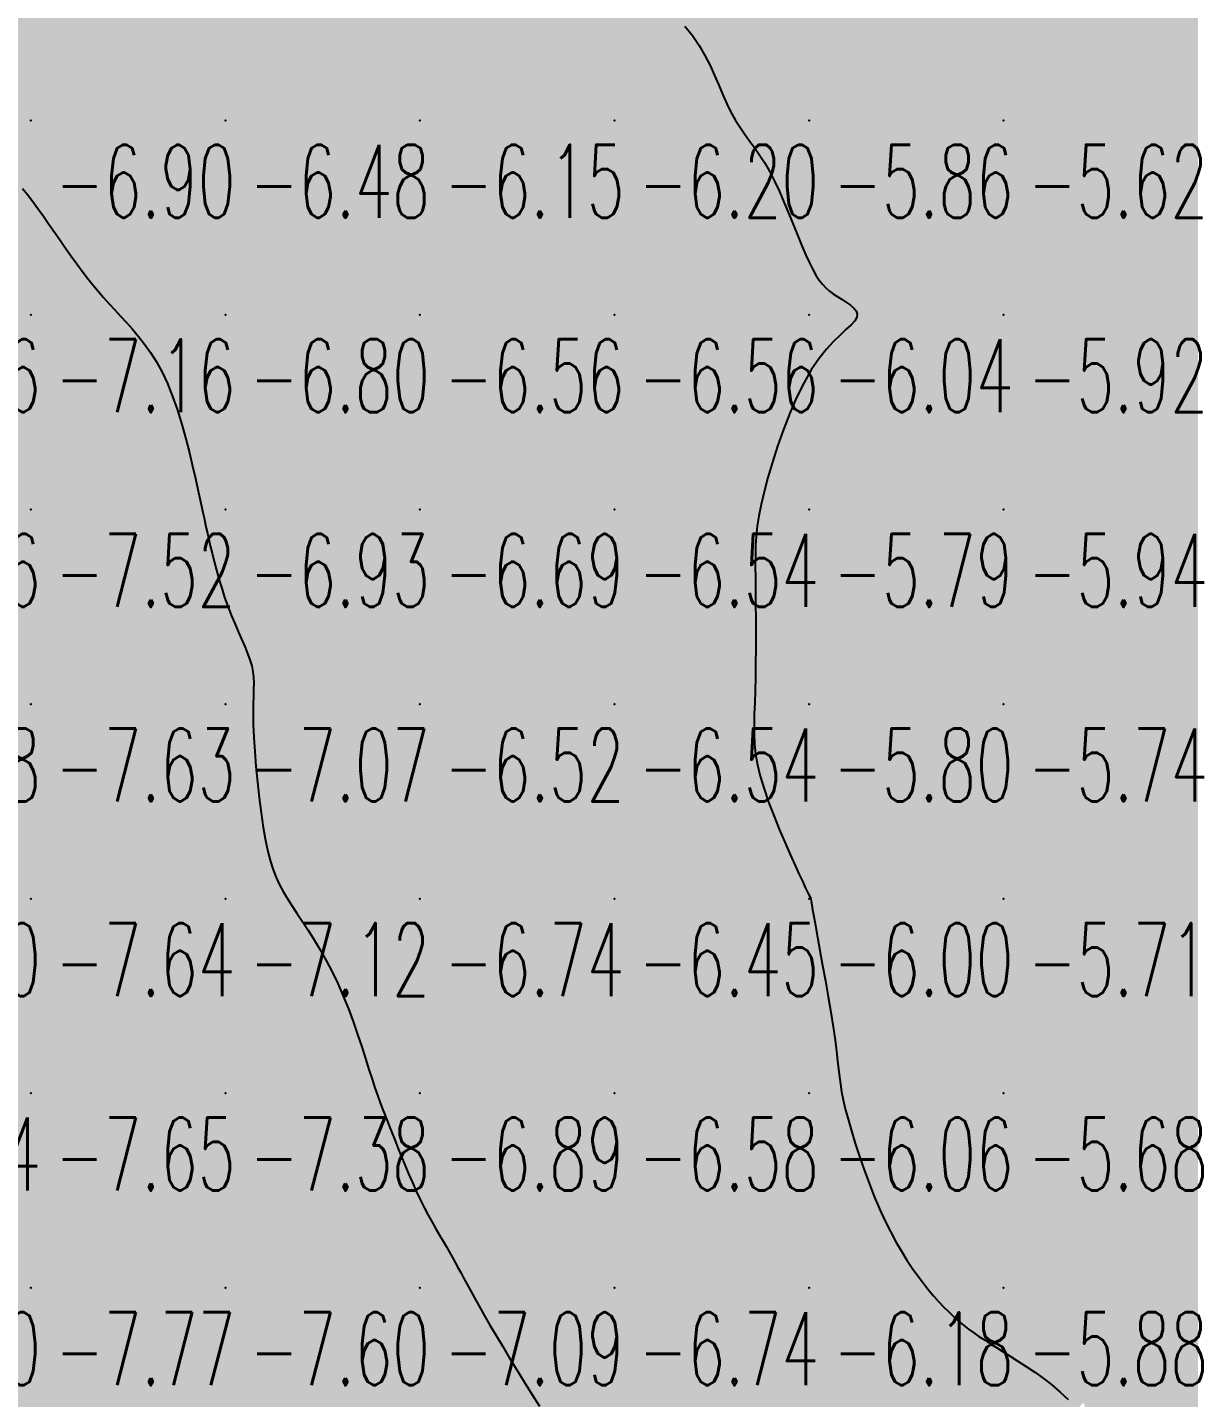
# Model space of a CAD drawing. Header units: millimetres. Extents: x 88261 to 90953, y 390274 to 392322.
# Drawn here: x 90190.1 to 90250.1, y 391121.6 to 391192 of the extents above; entities that cross this region are included whole.
import ezdxf
from ezdxf.enums import TextEntityAlignment as Align

# ---------------------------------------------------------------- set-up
doc = ezdxf.new("R2010")
doc.units = ezdxf.units.MM
doc.header["$LTSCALE"] = 25
for name, color, linetype in [('CN_03_00', 7, 'Continuous'), ('COTEAlt', 7, 'Continuous'), ('TN_COLORIAGE', 7, 'Continuous')]:
    doc.layers.add(name, color=color, linetype=linetype)
doc.styles.add('Simplex 1.0', font='Simplex.shx', dxfattribs={"width": 0.99, "height": 2.5})
doc.styles.get("Standard").update_dxf_attribs({"font": 'times.ttf'})

# ---------------------------------------------------------------- blocks, each defined once
blk = doc.blocks.new('COTE')
at = {"color": 0}
blk.add_point((0, 0), dxfattribs=at)
at = {"layer": 'COTEAlt'}
blk.add_attdef('ALT', text='', height=3.75, dxfattribs=at).set_placement((1.25, -1.25), align=Align.TOP_LEFT)

msp = doc.modelspace()

# ---------------------------------------------------------------- linework, layer by layer
at = {"layer": 'CN_03_00', "flags": 128}
for points, elevation in [([(90223.87, 391192.085), (90224.259, 391191.599), (90224.6, 391191.095), (90224.897, 391190.58), (90225.16, 391190.061), (90225.396, 391189.546), (90225.612, 391189.041), (90225.818, 391188.554), (90226.022, 391188.092), (90226.231, 391187.663), (90226.452, 391187.27), (90226.684, 391186.905), (90226.926, 391186.555), (90227.175, 391186.21), (90227.431, 391185.856), (90227.69, 391185.481), (90227.951, 391185.075), (90228.212, 391184.624), (90228.47, 391184.121), (90228.726, 391183.578), (90228.975, 391183.009), (90229.218, 391182.43), (90229.452, 391181.856), (90229.675, 391181.303), (90229.886, 391180.785), (90230.083, 391180.319), (90230.266, 391179.916), (90230.438, 391179.572), (90230.604, 391179.279), (90230.768, 391179.03), (90230.935, 391178.817), (90231.11, 391178.632), (90231.298, 391178.467), (90231.503, 391178.315), (90231.726, 391178.169), (90231.957, 391178.027), (90232.182, 391177.885), (90232.385, 391177.742), (90232.554, 391177.596), (90232.674, 391177.445), (90232.731, 391177.287), (90232.71, 391177.12), (90232.603, 391176.94), (90232.417, 391176.737), (90232.165, 391176.501), (90231.859, 391176.219), (90231.513, 391175.881), (90231.139, 391175.474), (90230.75, 391174.989), (90230.359, 391174.413), (90229.976, 391173.741), (90229.608, 391172.991), (90229.259, 391172.185), (90228.932, 391171.348), (90228.633, 391170.503), (90228.364, 391169.673), (90228.13, 391168.883), (90227.936, 391168.154), (90227.784, 391167.504), (90227.669, 391166.921), (90227.588, 391166.384), (90227.534, 391165.875), (90227.503, 391165.374), (90227.488, 391164.861), (90227.486, 391164.318), (90227.489, 391163.725), (90227.495, 391163.068), (90227.501, 391162.358), (90227.505, 391161.612), (90227.508, 391160.847), (90227.508, 391160.079), (90227.503, 391159.326), (90227.493, 391158.604), (90227.477, 391157.93), (90227.455, 391157.315), (90227.433, 391156.749), (90227.42, 391156.218), (90227.422, 391155.705), (90227.447, 391155.195), (90227.504, 391154.674), (90227.6, 391154.125), (90227.742, 391153.533), (90227.935, 391152.889), (90228.171, 391152.208), (90228.435, 391151.509), (90228.715, 391150.814), (90229, 391150.143), (90229.275, 391149.516), (90229.529, 391148.954), (90229.748, 391148.478), (90229.924, 391148.102), (90230.058, 391147.818), (90230.157, 391147.614), (90230.226, 391147.476), (90230.271, 391147.39), (90230.297, 391147.343), (90230.31, 391147.322), (90230.317, 391147.313), (90230.321, 391147.303), (90230.327, 391147.276), (90230.339, 391147.216), (90230.358, 391147.107), (90230.389, 391146.932), (90230.434, 391146.676), (90230.497, 391146.322), (90230.581, 391145.855), (90230.687, 391145.265), (90230.811, 391144.575), (90230.947, 391143.815), (90231.089, 391143.012), (90231.229, 391142.198), (90231.363, 391141.402), (90231.483, 391140.652), (90231.584, 391139.979), (90231.661, 391139.403), (90231.72, 391138.911), (90231.768, 391138.479), (90231.814, 391138.085), (90231.863, 391137.707), (90231.924, 391137.322), (90232.005, 391136.907), (90232.113, 391136.439), (90232.253, 391135.903), (90232.424, 391135.306), (90232.622, 391134.665), (90232.842, 391133.993), (90233.082, 391133.305), (90233.336, 391132.617), (90233.602, 391131.943), (90233.875, 391131.299), (90234.152, 391130.695), (90234.432, 391130.133), (90234.713, 391129.611), (90234.994, 391129.125), (90235.276, 391128.672), (90235.556, 391128.252), (90235.833, 391127.86), (90236.107, 391127.495), (90236.378, 391127.154), (90236.644, 391126.836), (90236.907, 391126.538), (90237.168, 391126.261), (90237.427, 391126.002), (90237.684, 391125.761), (90237.94, 391125.535), (90238.196, 391125.323), (90238.453, 391125.124), (90238.714, 391124.934), (90238.983, 391124.748), (90239.264, 391124.562), (90239.562, 391124.371), (90239.879, 391124.172), (90240.22, 391123.96), (90240.59, 391123.73), (90240.989, 391123.479), (90241.412, 391123.205), (90241.848, 391122.91), (90242.291, 391122.592), (90242.729, 391122.252), (90243.156, 391121.889), (90243.561, 391121.503)], -6), ([(90189.824, 391183.747), (90190.078, 391183.425), (90190.341, 391183.079), (90190.611, 391182.708), (90190.889, 391182.317), (90191.172, 391181.911), (90191.458, 391181.496), (90191.746, 391181.079), (90192.035, 391180.664), (90192.322, 391180.257), (90192.605, 391179.865), (90192.885, 391179.492), (90193.161, 391179.137), (90193.436, 391178.794), (90193.712, 391178.463), (90193.989, 391178.138), (90194.271, 391177.818), (90194.559, 391177.498), (90194.854, 391177.175), (90195.158, 391176.845), (90195.468, 391176.502), (90195.781, 391176.137), (90196.094, 391175.742), (90196.402, 391175.31), (90196.704, 391174.832), (90196.995, 391174.301), (90197.272, 391173.71), (90197.533, 391173.054), (90197.776, 391172.349), (90198.001, 391171.618), (90198.207, 391170.88), (90198.393, 391170.156), (90198.559, 391169.466), (90198.705, 391168.833), (90198.828, 391168.275), (90198.931, 391167.809), (90199.016, 391167.421), (90199.087, 391167.094), (90199.149, 391166.809), (90199.206, 391166.547), (90199.263, 391166.291), (90199.324, 391166.023), (90199.392, 391165.723), (90199.472, 391165.378), (90199.565, 391164.992), (90199.67, 391164.572), (90199.786, 391164.128), (90199.915, 391163.667), (90200.056, 391163.198), (90200.208, 391162.728), (90200.372, 391162.266), (90200.546, 391161.819), (90200.727, 391161.389), (90200.907, 391160.976), (90201.081, 391160.581), (90201.243, 391160.205), (90201.388, 391159.85), (90201.51, 391159.514), (90201.602, 391159.2), (90201.662, 391158.905), (90201.693, 391158.617), (90201.703, 391158.32), (90201.699, 391158.001), (90201.688, 391157.644), (90201.676, 391157.234), (90201.671, 391156.755), (90201.679, 391156.194), (90201.706, 391155.541), (90201.752, 391154.814), (90201.814, 391154.037), (90201.89, 391153.234), (90201.98, 391152.429), (90202.08, 391151.645), (90202.19, 391150.908), (90202.307, 391150.24), (90202.429, 391149.659), (90202.56, 391149.156), (90202.702, 391148.716), (90202.856, 391148.322), (90203.027, 391147.959), (90203.216, 391147.611), (90203.427, 391147.263), (90203.661, 391146.899), (90203.921, 391146.505), (90204.201, 391146.079), (90204.498, 391145.622), (90204.804, 391145.134), (90205.116, 391144.615), (90205.427, 391144.066), (90205.733, 391143.486), (90206.027, 391142.876), (90206.305, 391142.238), (90206.567, 391141.583), (90206.813, 391140.922), (90207.042, 391140.268), (90207.253, 391139.633), (90207.449, 391139.03), (90207.627, 391138.47), (90207.789, 391137.966), (90207.934, 391137.526), (90208.067, 391137.141), (90208.19, 391136.797), (90208.308, 391136.48), (90208.425, 391136.179), (90208.544, 391135.877), (90208.67, 391135.564), (90208.806, 391135.224), (90208.955, 391134.849), (90209.117, 391134.441), (90209.29, 391134.011), (90209.472, 391133.564), (90209.662, 391133.109), (90209.858, 391132.654), (90210.058, 391132.208), (90210.262, 391131.776), (90210.466, 391131.367), (90210.67, 391130.98), (90210.871, 391130.615), (90211.068, 391130.269), (90211.259, 391129.943), (90211.441, 391129.635), (90211.614, 391129.344), (90211.775, 391129.068), (90211.923, 391128.806), (90212.064, 391128.552), (90212.202, 391128.296), (90212.343, 391128.031), (90212.492, 391127.749), (90212.656, 391127.443), (90212.84, 391127.105), (90213.049, 391126.726), (90213.287, 391126.302), (90213.555, 391125.834), (90213.847, 391125.329), (90214.163, 391124.79), (90214.5, 391124.223), (90214.855, 391123.634), (90215.225, 391123.027), (90215.607, 391122.406), (90216, 391121.779), (90216.395, 391121.154)], -7)]:
    msp.add_lwpolyline(points, dxfattribs=dict(at, elevation=elevation))
at = {"layer": 'TN_COLORIAGE', "color": 151}
for points in [[(90187.266, 391194.257, -6.896), (90186.952, 391187.239, -6.896), (90190.249, 391197.239, -6.896), (90190.249, 391187.239, -6.896)], [(90190.249, 391187.239, -6.329), (90200.249, 391187.239, -6.329), (90200.249, 391197.239, -6.329)], [(90190.249, 391197.239, -6.329), (90190.249, 391187.239, -6.329), (90200.249, 391197.239, -6.329)], [(90200.249, 391187.239, -6.132), (90210.249, 391187.239, -6.132), (90210.249, 391197.239, -6.132)], [(90200.249, 391197.239, -6.132), (90200.249, 391187.239, -6.132), (90210.249, 391197.239, -6.132)], [(90210.249, 391187.239, -6), (90217.685, 391194.676, -6), (90210.249, 391197.239, -6), (90217.445, 391197.239, -6)], [(90220.249, 391187.239, -6), (90220.249, 391195.174, -6), (90210.249, 391187.239, -6), (90217.685, 391194.676, -6)], [(90224.805, 391191.795, -6.198), (90220.249, 391195.174, -6.198), (90220.249, 391187.239, -6.198)], [(90224.805, 391191.795, -6.198), (90226.087, 391187.239, -6.198), (90220.249, 391187.239, -6.198)], [(90186.952, 391187.239, -6.896), (90188.391, 391185.381, -6.896), (90190.249, 391187.239, -6.896)], [(90190.249, 391183.361, -6.896), (90188.391, 391185.381, -6.896), (90190.249, 391187.239, -6.896)], [(90190.249, 391183.361, -6.481), (90192.657, 391179.648, -6.481), (90190.249, 391187.239, -6.481), (90200.249, 391187.239, -6.481)], [(90194.754, 391177.239, -6.481), (90192.657, 391179.648, -6.481), (90200.249, 391177.239, -6.481), (90200.249, 391187.239, -6.481)], [(90200.249, 391177.239, -6.149), (90210.249, 391177.239, -6.149), (90210.249, 391187.239, -6.149)], [(90200.249, 391187.239, -6.149), (90200.249, 391177.239, -6.149), (90210.249, 391187.239, -6.149)], [(90210.249, 391177.239, -6.198), (90220.249, 391177.239, -6.198), (90220.249, 391187.239, -6.198)], [(90210.249, 391187.239, -6.198), (90210.249, 391177.239, -6.198), (90220.249, 391187.239, -6.198)], [(90220.249, 391177.239, -6), (90228.234, 391185.224, -6), (90220.249, 391187.239, -6), (90226.087, 391187.239, -6)], [(90220.249, 391177.239, -6), (90228.234, 391185.224, -6), (90230.249, 391177.239, -6), (90230.249, 391179.608, -6)], [(90231.27, 391178.261, -6.044), (90230.249, 391179.608, -6.044), (90230.249, 391177.239, -6.044)], [(90231.27, 391178.261, -6.044), (90233.686, 391177.239, -6.044), (90230.249, 391177.239, -6.044)], [(90194.754, 391177.239, -6.799), (90197.454, 391174.445, -6.799), (90200.249, 391177.239, -6.799)], [(90199.064, 391167.239, -6.799), (90197.454, 391174.445, -6.799), (90200.249, 391167.239, -6.799), (90200.249, 391177.239, -6.799)], [(90200.249, 391167.239, -6.556), (90210.249, 391167.239, -6.556), (90210.249, 391177.239, -6.556)], [(90200.249, 391177.239, -6.556), (90200.249, 391167.239, -6.556), (90210.249, 391177.239, -6.556)], [(90210.249, 391167.239, -6.559), (90220.249, 391167.239, -6.559), (90220.249, 391177.239, -6.559)], [(90210.249, 391177.239, -6.559), (90210.249, 391167.239, -6.559), (90220.249, 391177.239, -6.559)], [(90220.249, 391167.239, -6), (90227.473, 391167.239, -6), (90230.249, 391177.239, -6), (90230.249, 391175.5, -6)], [(90220.249, 391177.239, -6.044), (90220.249, 391167.239, -6.044), (90230.249, 391177.239, -6.044)], [(90230.249, 391175.5, -6.044), (90233.686, 391177.239, -6.044), (90230.249, 391177.239, -6.044)], [(90199.064, 391167.239, -6.93), (90199.26, 391166.251, -6.93), (90200.249, 391167.239, -6.93)], [(90200.249, 391162.095, -6.93), (90199.26, 391166.251, -6.93), (90200.249, 391167.239, -6.93)], [(90200.249, 391162.095, -6.686), (90201.975, 391158.966, -6.686), (90200.249, 391167.239, -6.686), (90210.249, 391167.239, -6.686)], [(90201.975, 391158.966, -6.525), (90201.463, 391157.239, -6.525), (90210.249, 391167.239, -6.525), (90210.249, 391157.239, -6.525)], [(90210.249, 391157.239, -6.541), (90220.249, 391157.239, -6.541), (90220.249, 391167.239, -6.541)], [(90210.249, 391167.239, -6.541), (90210.249, 391157.239, -6.541), (90220.249, 391167.239, -6.541)], [(90220.249, 391157.239, -6), (90227.477, 391164.468, -6), (90220.249, 391167.239, -6), (90227.473, 391167.239, -6)], [(90227.477, 391164.468, -6.542), (90227.556, 391157.239, -6.542), (90220.249, 391157.239, -6.542)], [(90201.463, 391157.239, -6.525), (90202.25, 391149.24, -6.525), (90210.249, 391157.239, -6.525)], [(90203.378, 391147.239, -6.525), (90202.25, 391149.24, -6.525), (90210.249, 391147.239, -6.525), (90210.249, 391157.239, -6.525)], [(90210.249, 391147.239, -6.542), (90220.249, 391147.239, -6.542), (90220.249, 391157.239, -6.542)], [(90210.249, 391157.239, -6.542), (90210.249, 391147.239, -6.542), (90220.249, 391157.239, -6.542)], [(90220.249, 391157.239, -6), (90227.556, 391157.239, -6), (90220.249, 391147.239, -6), (90227.162, 391154.152, -6)], [(90220.249, 391147.239, -6), (90227.162, 391154.152, -6), (90230.249, 391147.239, -6), (90230.249, 391147.348, -6)], [(90203.378, 391147.239, -6.739), (90206.204, 391143.194, -6.739), (90210.249, 391147.239, -6.739)], [(90207.969, 391137.239, -6.739), (90206.204, 391143.194, -6.739), (90210.249, 391137.239, -6.739), (90210.249, 391147.239, -6.739)], [(90210.249, 391137.239, -6.447), (90220.249, 391137.239, -6.447), (90220.249, 391147.239, -6.447)], [(90210.249, 391147.239, -6.447), (90210.249, 391137.239, -6.447), (90220.249, 391147.239, -6.447)], [(90220.249, 391137.239, -6.002), (90230.249, 391137.239, -6.002), (90230.249, 391147.239, -6.002)], [(90220.249, 391147.239, -6.002), (90220.249, 391137.239, -6.002), (90230.249, 391147.239, -6.002)], [(90230.332, 391147.323, -6.002), (90230.249, 391147.348, -6.002), (90230.249, 391147.239, -6.002)], [(90230.323, 391147.239, -6.002), (90230.332, 391147.323, -6.002), (90230.249, 391147.239, -6.002)], [(90230.249, 391137.239, -6), (90231.858, 391138.849, -6), (90230.249, 391147.239, -6), (90230.323, 391147.239, -6)], [(90231.746, 391137.239, -6.056), (90231.858, 391138.849, -6.056), (90230.249, 391137.239, -6.056)], [(90207.969, 391137.239, -6.887), (90208.655, 391135.645, -6.887), (90210.249, 391137.239, -6.887)], [(90210.249, 391131.525, -6.887), (90208.655, 391135.645, -6.887), (90210.249, 391137.239, -6.887)], [(90210.249, 391131.525, -6.576), (90211.921, 391128.911, -6.576), (90210.249, 391137.239, -6.576), (90220.249, 391137.239, -6.576)], [(90212.718, 391127.239, -6.576), (90211.921, 391128.911, -6.576), (90220.249, 391127.239, -6.576), (90220.249, 391137.239, -6.576)], [(90220.249, 391127.239, -6.056), (90230.249, 391127.239, -6.056), (90230.249, 391137.239, -6.056)], [(90220.249, 391137.239, -6.056), (90220.249, 391127.239, -6.056), (90230.249, 391137.239, -6.056)], [(90230.249, 391127.239, -6), (90233.838, 391130.828, -6), (90230.249, 391137.239, -6), (90231.746, 391137.239, -6)], [(90233.838, 391130.828, -6.179), (90236.153, 391127.239, -6.179), (90230.249, 391127.239, -6.179)], [(90212.718, 391127.239, -6.741), (90215.499, 391122.49, -6.741), (90220.249, 391127.239, -6.741)], [(90218.93, 391117.239, -6.741), (90215.499, 391122.49, -6.741), (90220.249, 391117.239, -6.741), (90220.249, 391127.239, -6.741)], [(90220.249, 391117.239, -6.179), (90230.249, 391117.239, -6.179), (90230.249, 391127.239, -6.179)], [(90220.249, 391127.239, -6.179), (90220.249, 391117.239, -6.179), (90230.249, 391127.239, -6.179)], [(90230.249, 391117.239, -6), (90238.194, 391125.184, -6), (90230.249, 391127.239, -6), (90236.153, 391127.239, -6)], [(90230.249, 391117.239, -6), (90238.194, 391125.184, -6), (90240.249, 391117.239, -6), (90240.249, 391123.963, -6)], [(90244.35, 391121.341, -6.255), (90240.249, 391123.963, -6.255), (90240.249, 391117.239, -6.255)]]:
    msp.add_solid(points, dxfattribs=at)
at = {"layer": 'TN_COLORIAGE', "color": 141}
for points in [[(90220.249, 391195.174, -5.764), (90224.805, 391191.795, -5.764), (90220.249, 391197.239, -5.764), (90230.249, 391197.239, -5.764)], [(90226.087, 391187.239, -5.764), (90224.805, 391191.795, -5.764), (90230.249, 391187.239, -5.764), (90230.249, 391197.239, -5.764)], [(90230.249, 391187.239, -5.45), (90240.249, 391187.239, -5.45), (90240.249, 391197.239, -5.45)], [(90230.249, 391197.239, -5.45), (90230.249, 391187.239, -5.45), (90240.249, 391197.239, -5.45)], [(90240.249, 391187.239, -5), (90249.342, 391196.333, -5), (90240.249, 391197.239, -5), (90249.05, 391197.239, -5)], [(90240.249, 391187.239, -5), (90249.342, 391196.333, -5), (90250.249, 391187.239, -5), (90250.249, 391194.611, -5)], [(90226.087, 391187.239, -5.859), (90228.234, 391185.224, -5.859), (90230.249, 391187.239, -5.859)], [(90230.249, 391179.608, -5.859), (90228.234, 391185.224, -5.859), (90230.249, 391187.239, -5.859)], [(90230.249, 391179.608, -5.615), (90231.27, 391178.261, -5.615), (90230.249, 391187.239, -5.615), (90240.249, 391187.239, -5.615)], [(90233.686, 391177.239, -5.615), (90231.27, 391178.261, -5.615), (90240.249, 391177.239, -5.615), (90240.249, 391187.239, -5.615)], [(90240.249, 391177.239, -5.172), (90250.249, 391177.239, -5.172), (90250.249, 391187.239, -5.172)], [(90240.249, 391187.239, -5.172), (90240.249, 391177.239, -5.172), (90250.249, 391187.239, -5.172)], [(90230.249, 391167.239, -5.916), (90240.249, 391167.239, -5.916), (90240.249, 391177.239, -5.916)], [(90233.686, 391177.239, -5.792), (90230.249, 391175.5, -5.792), (90240.249, 391177.239, -5.792), (90230.249, 391167.239, -5.792)], [(90240.249, 391167.239, -5.457), (90250.249, 391167.239, -5.457), (90250.249, 391177.239, -5.457)], [(90240.249, 391177.239, -5.457), (90240.249, 391167.239, -5.457), (90250.249, 391177.239, -5.457)], [(90230.249, 391175.5, -5.792), (90227.473, 391167.239, -5.792), (90230.249, 391167.239, -5.792)], [(90227.473, 391167.239, -5.792), (90227.477, 391164.468, -5.792), (90230.249, 391167.239, -5.792)], [(90227.556, 391157.239, -5.792), (90227.477, 391164.468, -5.792), (90230.249, 391157.239, -5.792), (90230.249, 391167.239, -5.792)], [(90230.249, 391157.239, -5.939), (90240.249, 391157.239, -5.939), (90240.249, 391167.239, -5.939)], [(90230.249, 391167.239, -5.939), (90230.249, 391157.239, -5.939), (90240.249, 391167.239, -5.939)], [(90240.249, 391157.239, -5.514), (90250.249, 391157.239, -5.514), (90250.249, 391167.239, -5.514)], [(90240.249, 391167.239, -5.514), (90240.249, 391157.239, -5.514), (90250.249, 391167.239, -5.514)], [(90230.249, 391147.348, -5.8), (90227.162, 391154.152, -5.8), (90230.249, 391157.239, -5.8)], [(90227.162, 391154.152, -5.8), (90227.556, 391157.239, -5.8), (90230.249, 391157.239, -5.8)], [(90230.249, 391147.348, -5.738), (90230.332, 391147.323, -5.738), (90230.249, 391157.239, -5.738), (90240.249, 391157.239, -5.738)], [(90230.332, 391147.323, -5.707), (90230.323, 391147.239, -5.707), (90240.249, 391157.239, -5.707), (90240.249, 391147.239, -5.707)], [(90240.249, 391147.239, -5.672), (90250.249, 391147.239, -5.672), (90250.249, 391157.239, -5.672)], [(90240.249, 391157.239, -5.672), (90240.249, 391147.239, -5.672), (90250.249, 391157.239, -5.672)], [(90230.323, 391147.239, -5.707), (90231.858, 391138.849, -5.707), (90240.249, 391147.239, -5.707)], [(90231.858, 391138.849, -5.68), (90231.746, 391137.239, -5.68), (90240.249, 391147.239, -5.68), (90240.249, 391137.239, -5.68)], [(90240.249, 391137.239, -5.639), (90250.249, 391137.239, -5.639), (90250.249, 391147.239, -5.639)], [(90240.249, 391147.239, -5.639), (90240.249, 391137.239, -5.639), (90250.249, 391147.239, -5.639)], [(90231.746, 391137.239, -5.68), (90233.838, 391130.828, -5.68), (90240.249, 391137.239, -5.68)], [(90236.153, 391127.239, -5.68), (90233.838, 391130.828, -5.68), (90240.249, 391127.239, -5.68), (90240.249, 391137.239, -5.68)], [(90240.249, 391127.239, -5.541), (90250.249, 391127.239, -5.541), (90250.249, 391137.239, -5.541)], [(90240.249, 391137.239, -5.541), (90240.249, 391127.239, -5.541), (90250.249, 391137.239, -5.541)], [(90236.153, 391127.239, -5.876), (90238.194, 391125.184, -5.876), (90240.249, 391127.239, -5.876)], [(90240.249, 391123.963, -5.876), (90238.194, 391125.184, -5.876), (90240.249, 391127.239, -5.876)], [(90240.249, 391123.963, -5.634), (90244.35, 391121.341, -5.634), (90240.249, 391127.239, -5.634), (90250.249, 391127.239, -5.634)], [(90245.969, 391117.239, -5.634), (90244.35, 391121.341, -5.634), (90250.249, 391117.239, -5.634), (90250.249, 391127.239, -5.634)]]:
    msp.add_solid(points, dxfattribs=at)
at = {"layer": 'TN_COLORIAGE', "color": 161}
for points in [[(90180.249, 391177.239, -7), (90188.391, 391185.381, -7), (90190.249, 391177.239, -7), (90190.249, 391183.361, -7)], [(90192.657, 391179.648, -7.165), (90190.249, 391183.361, -7.165), (90190.249, 391177.239, -7.165)], [(90192.657, 391179.648, -7.165), (90194.754, 391177.239, -7.165), (90190.249, 391177.239, -7.165)], [(90180.249, 391167.239, -7.165), (90190.249, 391167.239, -7.165), (90190.249, 391177.239, -7.165)], [(90180.249, 391177.239, -7.165), (90180.249, 391167.239, -7.165), (90190.249, 391177.239, -7.165)], [(90190.249, 391167.239, -7), (90197.454, 391174.445, -7), (90190.249, 391177.239, -7), (90194.754, 391177.239, -7)], [(90197.454, 391174.445, -7.517), (90199.064, 391167.239, -7.517), (90190.249, 391167.239, -7.517)], [(90180.249, 391157.239, -7.517), (90190.249, 391157.239, -7.517), (90190.249, 391167.239, -7.517)], [(90180.249, 391167.239, -7.517), (90180.249, 391157.239, -7.517), (90190.249, 391167.239, -7.517)], [(90190.249, 391157.239, -7), (90199.26, 391166.251, -7), (90190.249, 391167.239, -7), (90199.064, 391167.239, -7)], [(90190.249, 391157.239, -7), (90199.26, 391166.251, -7), (90200.249, 391157.239, -7), (90200.249, 391162.095, -7)], [(90201.975, 391158.966, -7.066), (90200.249, 391162.095, -7.066), (90200.249, 391157.239, -7.066)], [(90201.463, 391157.239, -7.066), (90201.975, 391158.966, -7.066), (90200.249, 391157.239, -7.066)], [(90180.249, 391147.239, -7.634), (90190.249, 391147.239, -7.634), (90190.249, 391157.239, -7.634)], [(90180.249, 391157.239, -7.634), (90180.249, 391147.239, -7.634), (90190.249, 391157.239, -7.634)], [(90190.249, 391147.239, -7.066), (90200.249, 391147.239, -7.066), (90200.249, 391157.239, -7.066)], [(90190.249, 391157.239, -7.066), (90190.249, 391147.239, -7.066), (90200.249, 391157.239, -7.066)], [(90200.249, 391147.239, -7), (90202.25, 391149.24, -7), (90200.249, 391157.239, -7), (90201.463, 391157.239, -7)], [(90202.25, 391149.24, -7.119), (90203.378, 391147.239, -7.119), (90200.249, 391147.239, -7.119)], [(90180.249, 391137.239, -7.639), (90190.249, 391137.239, -7.639), (90190.249, 391147.239, -7.639)], [(90180.249, 391147.239, -7.639), (90180.249, 391137.239, -7.639), (90190.249, 391147.239, -7.639)], [(90190.249, 391137.239, -7.119), (90200.249, 391137.239, -7.119), (90200.249, 391147.239, -7.119)], [(90190.249, 391147.239, -7.119), (90190.249, 391137.239, -7.119), (90200.249, 391147.239, -7.119)], [(90200.249, 391137.239, -7), (90206.204, 391143.194, -7), (90200.249, 391147.239, -7), (90203.378, 391147.239, -7)], [(90206.204, 391143.194, -7.384), (90207.969, 391137.239, -7.384), (90200.249, 391137.239, -7.384)], [(90180.249, 391127.239, -7.653), (90190.249, 391127.239, -7.653), (90190.249, 391137.239, -7.653)], [(90180.249, 391137.239, -7.653), (90180.249, 391127.239, -7.653), (90190.249, 391137.239, -7.653)], [(90190.249, 391127.239, -7.384), (90200.249, 391127.239, -7.384), (90200.249, 391137.239, -7.384)], [(90190.249, 391137.239, -7.384), (90190.249, 391127.239, -7.384), (90200.249, 391137.239, -7.384)], [(90200.249, 391127.239, -7), (90208.655, 391135.645, -7), (90200.249, 391137.239, -7), (90207.969, 391137.239, -7)], [(90200.249, 391127.239, -7), (90208.655, 391135.645, -7), (90210.249, 391127.239, -7), (90210.249, 391131.525, -7)], [(90211.921, 391128.911, -7.085), (90210.249, 391131.525, -7.085), (90210.249, 391127.239, -7.085)], [(90211.921, 391128.911, -7.085), (90212.718, 391127.239, -7.085), (90210.249, 391127.239, -7.085)], [(90180.249, 391123.943, -7.774), (90184.872, 391121.863, -7.774), (90180.249, 391127.239, -7.774), (90190.249, 391127.239, -7.774)], [(90186.621, 391117.239, -7.774), (90184.872, 391121.863, -7.774), (90190.249, 391117.239, -7.774), (90190.249, 391127.239, -7.774)], [(90190.249, 391117.239, -7.598), (90200.249, 391117.239, -7.598), (90200.249, 391127.239, -7.598)], [(90190.249, 391127.239, -7.598), (90190.249, 391117.239, -7.598), (90200.249, 391127.239, -7.598)], [(90200.249, 391117.239, -7.085), (90210.249, 391117.239, -7.085), (90210.249, 391127.239, -7.085)], [(90200.249, 391127.239, -7.085), (90200.249, 391117.239, -7.085), (90210.249, 391127.239, -7.085)], [(90210.249, 391117.239, -7), (90215.499, 391122.49, -7), (90210.249, 391127.239, -7), (90212.718, 391127.239, -7)], [(90215.499, 391122.49, -7.287), (90218.93, 391117.239, -7.287), (90210.249, 391117.239, -7.287)]]:
    msp.add_solid(points, dxfattribs=at)

# ---------------------------------------------------------------- block references
at = {"layer": 'COTEAlt'}
ref = msp.add_blockref('COTE', (90190.249, 391187.239), dxfattribs=at)
ref.add_attrib('ALT', '-6.90', dxfattribs={"height": 3.75, "style": 'Simplex 1.0', "width": 0.6}).set_placement((90191.499, 391185.989), align=Align.TOP_LEFT)
ref = msp.add_blockref('COTE', (90200.249, 391187.239), dxfattribs=at)
ref.add_attrib('ALT', '-6.48', dxfattribs={"height": 3.75, "style": 'Simplex 1.0', "width": 0.6}).set_placement((90201.499, 391185.989), align=Align.TOP_LEFT)
ref = msp.add_blockref('COTE', (90210.249, 391187.239), dxfattribs=at)
ref.add_attrib('ALT', '-6.15', dxfattribs={"height": 3.75, "style": 'Simplex 1.0', "width": 0.6}).set_placement((90211.499, 391185.989), align=Align.TOP_LEFT)
ref = msp.add_blockref('COTE', (90220.249, 391187.239), dxfattribs=at)
ref.add_attrib('ALT', '-6.20', dxfattribs={"height": 3.75, "style": 'Simplex 1.0', "width": 0.6}).set_placement((90221.499, 391185.989), align=Align.TOP_LEFT)
ref = msp.add_blockref('COTE', (90230.249, 391187.239), dxfattribs=at)
ref.add_attrib('ALT', '-5.86', dxfattribs={"height": 3.75, "style": 'Simplex 1.0', "width": 0.6}).set_placement((90231.499, 391185.989), align=Align.TOP_LEFT)
ref = msp.add_blockref('COTE', (90240.249, 391187.239), dxfattribs=at)
ref.add_attrib('ALT', '-5.62', dxfattribs={"height": 3.75, "style": 'Simplex 1.0', "width": 0.6}).set_placement((90241.499, 391185.989), align=Align.TOP_LEFT)
ref = msp.add_blockref('COTE', (90180.249, 391177.239), dxfattribs=at)
ref.add_attrib('ALT', '-7.46', dxfattribs={"height": 3.75, "style": 'Simplex 1.0', "width": 0.6}).set_placement((90181.499, 391175.989), align=Align.TOP_LEFT)
ref = msp.add_blockref('COTE', (90190.249, 391177.239), dxfattribs=at)
ref.add_attrib('ALT', '-7.16', dxfattribs={"height": 3.75, "style": 'Simplex 1.0', "width": 0.6}).set_placement((90191.499, 391175.989), align=Align.TOP_LEFT)
ref = msp.add_blockref('COTE', (90200.249, 391177.239), dxfattribs=at)
ref.add_attrib('ALT', '-6.80', dxfattribs={"height": 3.75, "style": 'Simplex 1.0', "width": 0.6}).set_placement((90201.499, 391175.989), align=Align.TOP_LEFT)
ref = msp.add_blockref('COTE', (90210.249, 391177.239), dxfattribs=at)
ref.add_attrib('ALT', '-6.56', dxfattribs={"height": 3.75, "style": 'Simplex 1.0', "width": 0.6}).set_placement((90211.499, 391175.989), align=Align.TOP_LEFT)
ref = msp.add_blockref('COTE', (90220.249, 391177.239), dxfattribs=at)
ref.add_attrib('ALT', '-6.56', dxfattribs={"height": 3.75, "style": 'Simplex 1.0', "width": 0.6}).set_placement((90221.499, 391175.989), align=Align.TOP_LEFT)
ref = msp.add_blockref('COTE', (90230.249, 391177.239), dxfattribs=at)
ref.add_attrib('ALT', '-6.04', dxfattribs={"height": 3.75, "style": 'Simplex 1.0', "width": 0.6}).set_placement((90231.499, 391175.989), align=Align.TOP_LEFT)
ref = msp.add_blockref('COTE', (90240.249, 391177.239), dxfattribs=at)
ref.add_attrib('ALT', '-5.92', dxfattribs={"height": 3.75, "style": 'Simplex 1.0', "width": 0.6}).set_placement((90241.499, 391175.989), align=Align.TOP_LEFT)
ref = msp.add_blockref('COTE', (90180.249, 391167.239), dxfattribs=at)
ref.add_attrib('ALT', '-7.66', dxfattribs={"height": 3.75, "style": 'Simplex 1.0', "width": 0.6}).set_placement((90181.499, 391165.989), align=Align.TOP_LEFT)
ref = msp.add_blockref('COTE', (90190.249, 391167.239), dxfattribs=at)
ref.add_attrib('ALT', '-7.52', dxfattribs={"height": 3.75, "style": 'Simplex 1.0', "width": 0.6}).set_placement((90191.499, 391165.989), align=Align.TOP_LEFT)
ref = msp.add_blockref('COTE', (90200.249, 391167.239), dxfattribs=at)
ref.add_attrib('ALT', '-6.93', dxfattribs={"height": 3.75, "style": 'Simplex 1.0', "width": 0.6}).set_placement((90201.499, 391165.989), align=Align.TOP_LEFT)
ref = msp.add_blockref('COTE', (90210.249, 391167.239), dxfattribs=at)
ref.add_attrib('ALT', '-6.69', dxfattribs={"height": 3.75, "style": 'Simplex 1.0', "width": 0.6}).set_placement((90211.499, 391165.989), align=Align.TOP_LEFT)
ref = msp.add_blockref('COTE', (90220.249, 391167.239), dxfattribs=at)
ref.add_attrib('ALT', '-6.54', dxfattribs={"height": 3.75, "style": 'Simplex 1.0', "width": 0.6}).set_placement((90221.499, 391165.989), align=Align.TOP_LEFT)
ref = msp.add_blockref('COTE', (90230.249, 391167.239), dxfattribs=at)
ref.add_attrib('ALT', '-5.79', dxfattribs={"height": 3.75, "style": 'Simplex 1.0', "width": 0.6}).set_placement((90231.499, 391165.989), align=Align.TOP_LEFT)
ref = msp.add_blockref('COTE', (90240.249, 391167.239), dxfattribs=at)
ref.add_attrib('ALT', '-5.94', dxfattribs={"height": 3.75, "style": 'Simplex 1.0', "width": 0.6}).set_placement((90241.499, 391165.989), align=Align.TOP_LEFT)
ref = msp.add_blockref('COTE', (90180.249, 391157.239), dxfattribs=at)
ref.add_attrib('ALT', '-7.58', dxfattribs={"height": 3.75, "style": 'Simplex 1.0', "width": 0.6}).set_placement((90181.499, 391155.989), align=Align.TOP_LEFT)
ref = msp.add_blockref('COTE', (90190.249, 391157.239), dxfattribs=at)
ref.add_attrib('ALT', '-7.63', dxfattribs={"height": 3.75, "style": 'Simplex 1.0', "width": 0.6}).set_placement((90191.499, 391155.989), align=Align.TOP_LEFT)
ref = msp.add_blockref('COTE', (90200.249, 391157.239), dxfattribs=at)
ref.add_attrib('ALT', '-7.07', dxfattribs={"height": 3.75, "style": 'Simplex 1.0', "width": 0.6}).set_placement((90201.499, 391155.989), align=Align.TOP_LEFT)
ref = msp.add_blockref('COTE', (90210.249, 391157.239), dxfattribs=at)
ref.add_attrib('ALT', '-6.52', dxfattribs={"height": 3.75, "style": 'Simplex 1.0', "width": 0.6}).set_placement((90211.499, 391155.989), align=Align.TOP_LEFT)
ref = msp.add_blockref('COTE', (90220.249, 391157.239), dxfattribs=at)
ref.add_attrib('ALT', '-6.54', dxfattribs={"height": 3.75, "style": 'Simplex 1.0', "width": 0.6}).set_placement((90221.499, 391155.989), align=Align.TOP_LEFT)
ref = msp.add_blockref('COTE', (90230.249, 391157.239), dxfattribs=at)
ref.add_attrib('ALT', '-5.80', dxfattribs={"height": 3.75, "style": 'Simplex 1.0', "width": 0.6}).set_placement((90231.499, 391155.989), align=Align.TOP_LEFT)
ref = msp.add_blockref('COTE', (90240.249, 391157.239), dxfattribs=at)
ref.add_attrib('ALT', '-5.74', dxfattribs={"height": 3.75, "style": 'Simplex 1.0', "width": 0.6}).set_placement((90241.499, 391155.989), align=Align.TOP_LEFT)
ref = msp.add_blockref('COTE', (90180.249, 391147.239), dxfattribs=at)
ref.add_attrib('ALT', '-7.70', dxfattribs={"height": 3.75, "style": 'Simplex 1.0', "width": 0.6}).set_placement((90181.499, 391145.989), align=Align.TOP_LEFT)
ref = msp.add_blockref('COTE', (90190.249, 391147.239), dxfattribs=at)
ref.add_attrib('ALT', '-7.64', dxfattribs={"height": 3.75, "style": 'Simplex 1.0', "width": 0.6}).set_placement((90191.499, 391145.989), align=Align.TOP_LEFT)
ref = msp.add_blockref('COTE', (90200.249, 391147.239), dxfattribs=at)
ref.add_attrib('ALT', '-7.12', dxfattribs={"height": 3.75, "style": 'Simplex 1.0', "width": 0.6}).set_placement((90201.499, 391145.989), align=Align.TOP_LEFT)
ref = msp.add_blockref('COTE', (90210.249, 391147.239), dxfattribs=at)
ref.add_attrib('ALT', '-6.74', dxfattribs={"height": 3.75, "style": 'Simplex 1.0', "width": 0.6}).set_placement((90211.499, 391145.989), align=Align.TOP_LEFT)
ref = msp.add_blockref('COTE', (90220.249, 391147.239), dxfattribs=at)
ref.add_attrib('ALT', '-6.45', dxfattribs={"height": 3.75, "style": 'Simplex 1.0', "width": 0.6}).set_placement((90221.499, 391145.989), align=Align.TOP_LEFT)
ref = msp.add_blockref('COTE', (90230.249, 391147.239), dxfattribs=at)
ref.add_attrib('ALT', '-6.00', dxfattribs={"height": 3.75, "style": 'Simplex 1.0', "width": 0.6}).set_placement((90231.499, 391145.989), align=Align.TOP_LEFT)
ref = msp.add_blockref('COTE', (90240.249, 391147.239), dxfattribs=at)
ref.add_attrib('ALT', '-5.71', dxfattribs={"height": 3.75, "style": 'Simplex 1.0', "width": 0.6}).set_placement((90241.499, 391145.989), align=Align.TOP_LEFT)
ref = msp.add_blockref('COTE', (90180.249, 391137.239), dxfattribs=at)
ref.add_attrib('ALT', '-7.94', dxfattribs={"height": 3.75, "style": 'Simplex 1.0', "width": 0.6}).set_placement((90181.499, 391135.989), align=Align.TOP_LEFT)
ref = msp.add_blockref('COTE', (90190.249, 391137.239), dxfattribs=at)
ref.add_attrib('ALT', '-7.65', dxfattribs={"height": 3.75, "style": 'Simplex 1.0', "width": 0.6}).set_placement((90191.499, 391135.989), align=Align.TOP_LEFT)
ref = msp.add_blockref('COTE', (90200.249, 391137.239), dxfattribs=at)
ref.add_attrib('ALT', '-7.38', dxfattribs={"height": 3.75, "style": 'Simplex 1.0', "width": 0.6}).set_placement((90201.499, 391135.989), align=Align.TOP_LEFT)
ref = msp.add_blockref('COTE', (90210.249, 391137.239), dxfattribs=at)
ref.add_attrib('ALT', '-6.89', dxfattribs={"height": 3.75, "style": 'Simplex 1.0', "width": 0.6}).set_placement((90211.499, 391135.989), align=Align.TOP_LEFT)
ref = msp.add_blockref('COTE', (90220.249, 391137.239), dxfattribs=at)
ref.add_attrib('ALT', '-6.58', dxfattribs={"height": 3.75, "style": 'Simplex 1.0', "width": 0.6}).set_placement((90221.499, 391135.989), align=Align.TOP_LEFT)
ref = msp.add_blockref('COTE', (90230.249, 391137.239), dxfattribs=at)
ref.add_attrib('ALT', '-6.06', dxfattribs={"height": 3.75, "style": 'Simplex 1.0', "width": 0.6}).set_placement((90231.499, 391135.989), align=Align.TOP_LEFT)
ref = msp.add_blockref('COTE', (90240.249, 391137.239), dxfattribs=at)
ref.add_attrib('ALT', '-5.68', dxfattribs={"height": 3.75, "style": 'Simplex 1.0', "width": 0.6}).set_placement((90241.499, 391135.989), align=Align.TOP_LEFT)
ref = msp.add_blockref('COTE', (90180.249, 391127.239), dxfattribs=at)
ref.add_attrib('ALT', '-7.90', dxfattribs={"height": 3.75, "style": 'Simplex 1.0', "width": 0.6}).set_placement((90181.499, 391125.989), align=Align.TOP_LEFT)
ref = msp.add_blockref('COTE', (90190.249, 391127.239), dxfattribs=at)
ref.add_attrib('ALT', '-7.77', dxfattribs={"height": 3.75, "style": 'Simplex 1.0', "width": 0.6}).set_placement((90191.499, 391125.989), align=Align.TOP_LEFT)
ref = msp.add_blockref('COTE', (90200.249, 391127.239), dxfattribs=at)
ref.add_attrib('ALT', '-7.60', dxfattribs={"height": 3.75, "style": 'Simplex 1.0', "width": 0.6}).set_placement((90201.499, 391125.989), align=Align.TOP_LEFT)
ref = msp.add_blockref('COTE', (90210.249, 391127.239), dxfattribs=at)
ref.add_attrib('ALT', '-7.09', dxfattribs={"height": 3.75, "style": 'Simplex 1.0', "width": 0.6}).set_placement((90211.499, 391125.989), align=Align.TOP_LEFT)
ref = msp.add_blockref('COTE', (90220.249, 391127.239), dxfattribs=at)
ref.add_attrib('ALT', '-6.74', dxfattribs={"height": 3.75, "style": 'Simplex 1.0', "width": 0.6}).set_placement((90221.499, 391125.989), align=Align.TOP_LEFT)
ref = msp.add_blockref('COTE', (90230.249, 391127.239), dxfattribs=at)
ref.add_attrib('ALT', '-6.18', dxfattribs={"height": 3.75, "style": 'Simplex 1.0', "width": 0.6}).set_placement((90231.499, 391125.989), align=Align.TOP_LEFT)
ref = msp.add_blockref('COTE', (90240.249, 391127.239), dxfattribs=at)
ref.add_attrib('ALT', '-5.88', dxfattribs={"height": 3.75, "style": 'Simplex 1.0', "width": 0.6}).set_placement((90241.499, 391125.989), align=Align.TOP_LEFT)

doc.saveas('drawing.dxf')
